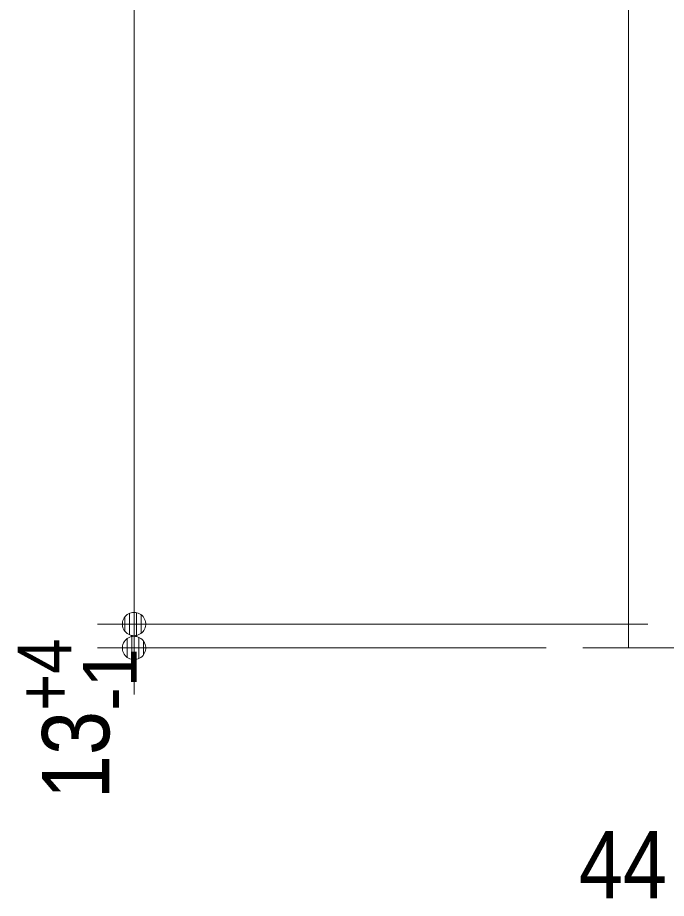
# Model space of a CAD drawing. Units: millimetres, scale not verified. Extents: x -6062 to 6062, y -3045 to 3045.
# Drawn here: x -822 to -468.5, y -2036.5 to -1556.4 of the extents above; entities that cross this region are included whole.
import ezdxf
from ezdxf.enums import TextEntityAlignment as Align

# ---------------------------------------------------------------- set-up
doc = ezdxf.new("R2010")
doc.units = ezdxf.units.MM
doc.header["$LTSCALE"] = 20
for name, color, linetype, lineweight in [('0-0_2寸法-1', 7, 'Continuous', 9), ('0-1_0', 7, 'Continuous', 9), ('0-3_2寸法-2', 7, 'Continuous', 9), ('0-4_3一般', 7, 'Continuous', 9)]:
    doc.layers.add(name, color=color, linetype=linetype, lineweight=lineweight)
doc.styles.add('ＭＳ Ｐゴシック', font='')
doc.styles.get('ＭＳ Ｐゴシック').set_extended_font_data('MS PGothic')

# ---------------------------------------------------------------- blocks, each defined once
blk = doc.blocks.new('グループ-22')
at = {"layer": '0-4_3一般'}
blk.add_line((25470.3, -38000), (29528.3, -38000), dxfattribs=at)
blk = doc.blocks.new('グループ-47')
at = {"layer": '0-4_3一般'}
blk.add_blockref('グループ-22', (0, 0), dxfattribs=at)
blk = doc.blocks.new('_Dot')
at = {"layer": '0-1_0'}
for p, q in [((-10, 0), (-20, 0)), ((9.78, 2), (-9.78, 2)), ((7.99, 6), (-7.99, 6)), ((9.16, -3.98), (-9.16, -3.98)), ((6, -7.98), (-6, -7.98))]:
    blk.add_line(p, q, dxfattribs=at)
for points in [[(10, 0), (9.92, 1.25), (9.69, 2.49), (9.3, 3.68), (8.76, 4.82), (8.09, 5.88), (7.29, 6.85), (6.37, 7.71), (5.36, 8.44), (4.26, 9.05), (3.09, 9.51), (1.87, 9.82), (0.63, 9.98), (-0.63, 9.98), (-1.87, 9.82), (-3.09, 9.51), (-4.26, 9.05), (-5.36, 8.44), (-6.37, 7.71), (-7.29, 6.85), (-8.09, 5.88), (-8.76, 4.82), (-9.3, 3.68), (-9.69, 2.49), (-9.92, 1.25), (-10, 0), (0, 0)], [(-10, 0), (-9.92, -1.25), (-9.69, -2.49), (-9.3, -3.68), (-8.76, -4.82), (-8.09, -5.88), (-7.29, -6.85), (-6.37, -7.71), (-5.36, -8.44), (-4.26, -9.05), (-3.09, -9.51), (-1.87, -9.82), (-0.63, -9.98), (0.63, -9.98), (1.87, -9.82), (3.09, -9.51), (4.26, -9.05), (5.36, -8.44), (6.37, -7.71), (7.29, -6.85), (8.09, -5.88), (8.76, -4.82), (9.3, -3.68), (9.69, -2.49), (9.92, -1.25), (10, 0), (0, 0)]]:
    blk.add_lwpolyline(points, close=True, dxfattribs=at)

msp = doc.modelspace()

# ---------------------------------------------------------------- linework, layer by layer
at = {"layer": '0-0_2寸法-1'}
for p, q in [((-758.54, 392.29), (-758.54, -1874.29)), ((-478.54, -1887), (-778.54, -1887))]:
    msp.add_line(p, q, dxfattribs=at)
at = {"layer": '0-3_2寸法-2'}
for p, q in [((-758.54, -1874.29), (-758.54, -1861.58)), ((-478.54, -1887), (-778.54, -1887)), ((-758.54, -1887), (-758.54, -1900)), ((-533.99, -1900), (-778.54, -1900)), ((-758.54, -1912.71), (-758.54, -1925.42))]:
    msp.add_line(p, q, dxfattribs=at)
at = {"layer": '0-4_3一般'}
msp.add_line((-489.04, 450), (-489.04, -1900), dxfattribs=at)

# ---------------------------------------------------------------- block references
at = {"layer": '0-0_2寸法-1', "xscale": 0.6356201, "yscale": 0.6356201, "rotation": 270}
msp.add_blockref('_Dot', (-758.54, -1887), dxfattribs=at)
at = {"layer": '0-3_2寸法-2', "xscale": 0.6356201, "yscale": 0.6356201}
for p, rotation in [((-758.54, -1887), 270), ((-758.54, -1900), 90)]:
    msp.add_blockref('_Dot', p, dxfattribs=dict(at, rotation=rotation))
at = {"layer": '0-4_3一般', "xscale": 0.05, "yscale": 0.05}
msp.add_blockref('グループ-47', (-1787.5, 0), dxfattribs=at)

# ---------------------------------------------------------------- texts
at = {"layer": '0-3_2寸法-2', "style": 'ＭＳ Ｐゴシック', "width": 0.9}
for s, height, p in [('+4', 29.33, (-783.85, -1934.27)), ('13', 36.66, (-761.02, -1982.37))]:
    msp.add_text(s, height=height, rotation=90, dxfattribs=at).set_placement(p, align=Align.BOTTOM_LEFT)
at = {"layer": '0-3_2寸法-2', "style": 'ＭＳ Ｐゴシック'}
msp.add_text('-1', height=29.33, rotation=90, dxfattribs=at).set_placement((-748.26, -1934.27), align=Align.BOTTOM_LEFT)
at = {"layer": '0-3_2寸法-2', "style": 'ＭＳ Ｐゴシック', "width": 0.9}
msp.add_text('44', height=36.66, dxfattribs=at).set_placement((-516.19, -2047.52), align=Align.BOTTOM_LEFT)

doc.saveas('drawing.dxf')
